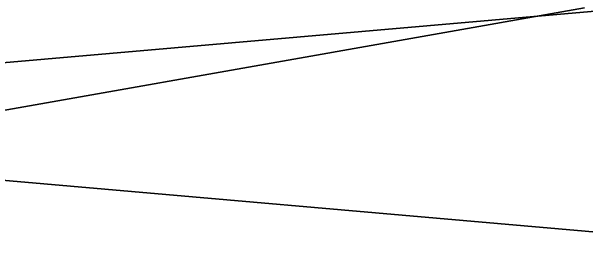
# Model space of a CAD drawing. Header units: inches. Extents: x -2 to 2474, y 1 to 287.
# Drawn here: x 166.3752 to 166.7725, y 187.844 to 188.0103 of the extents above; entities that cross this region are included whole.
import ezdxf

# ---------------------------------------------------------------- set-up
doc = ezdxf.new("R2010")
doc.units = ezdxf.units.IN
doc.header["$MEASUREMENT"] = 0
doc.layers.add('DLX_LUM', color=7, linetype='Continuous', true_color=0xffd400)

msp = doc.modelspace()

# ---------------------------------------------------------------- linework, layer by layer
at = {"layer": 'DLX_LUM'}
for points in [[(166.88148, 188.01979, 0), (166.13366, 187.95436, 0)], [(166.13366, 187.95436, 0), (166.88148, 188.01979, 0)], [(166.77107, 188.0129, 0), (166.1867, 187.90986, 0)], [(166.1867, 187.90986, 0), (166.77107, 188.0129, 0)], [(166.94001, 187.84395, 0), (166.1867, 187.90986, 0)], [(166.1867, 187.90986, 0), (166.94001, 187.84395, 0)]]:
    msp.add_polyline3d(points, dxfattribs=at)

doc.saveas('drawing.dxf')
